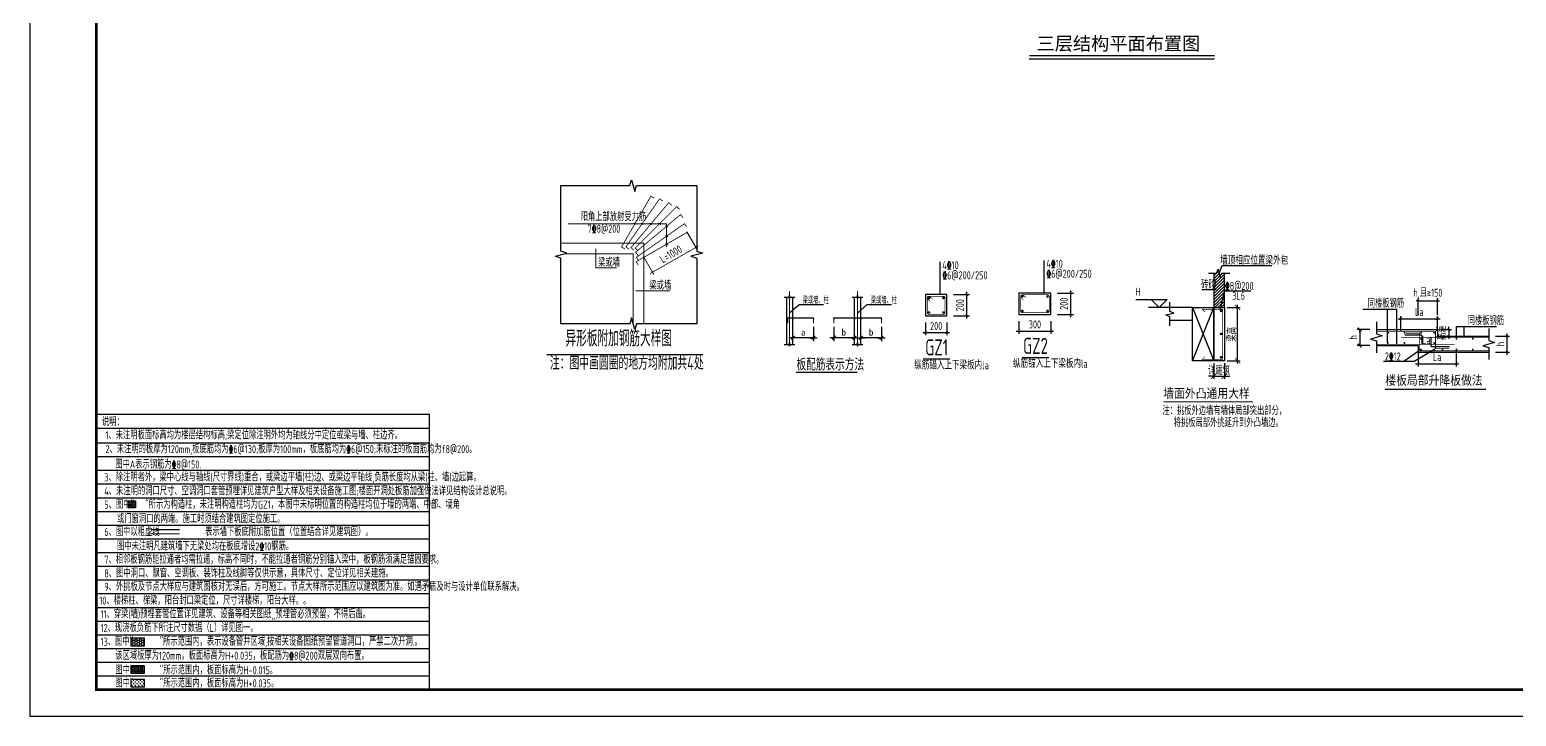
# Model space of a CAD drawing. Extents: x 826826 to 1642106, y -156213 to 399140.
# Drawn here: x 1269219 to 1324944, y 157860 to 183613 of the extents above; entities that cross this region are included whole.
import ezdxf
from ezdxf.enums import TextEntityAlignment as Align

# ---------------------------------------------------------------- set-up
doc = ezdxf.new("R2010")
doc.units = 0
doc.header["$LTSCALE"] = 1000
doc.linetypes.add('DASH', pattern=[0.35, 0.25, -0.1])
doc.linetypes.add('DOTE', pattern=[2.42, 2, -0.2, 0.02, -0.2])
doc.layers.get('0').update_dxf_attribs({"linetype": 'CONTINUOUS'})
doc.layers.get('DEFPOINTS').update_dxf_attribs({"linetype": 'CONTINUOUS'})
for name, color, linetype, lineweight in [('+公共字体', 7, 'CONTINUOUS', 20), ('+图名', 243, 'CONTINUOUS', 20), ('+混凝土墙', 3, 'CONTINUOUS', 20), ('DOTE', 251, 'DOTE', 9), ('Z-详图标注', 3, 'CONTINUOUS', 18), ('查找字符', 1, 'CONTINUOUS', 18)]:
    doc.layers.add(name, color=color, linetype=linetype, lineweight=lineweight)
for name, color, linetype in [('-TK', 7, 'CONTINUOUS'), ('DIM', 2, 'CONTINUOUS'), ('FLOOR_UP_REIN', 13, 'CONTINUOUS'), ('GJ', 5, 'CONTINUOUS'), ('LINK', 6, 'CONTINUOUS'), ('OUTLINE', 2, 'CONTINUOUS'), ('REIN', 6, 'CONTINUOUS'), ('S-B板填充', 251, 'CONTINUOUS'), ('S-DETLCW-LINE1-pdx', 7, 'CONTINUOUS'), ('S-DETLCW-TEXT', 7, 'CONTINUOUS'), ('S-DETLS-HATCH', 251, 'CONTINUOUS'), ('S-DETLS-TEXT', 7, 'CONTINUOUS'), ('S-X详图实线', 4, 'CONTINUOUS'), ('S-X详图标注', 3, 'CONTINUOUS'), ('S-X详图钢筋', 6, 'CONTINUOUS'), ('S-大样-砼线', 7, 'CONTINUOUS'), ('S-引出线', 40, 'CONTINUOUS'), ('S-文字', 7, 'CONTINUOUS'), ('S-板正筋', 2, 'CONTINUOUS'), ('S-构造柱', 212, 'CONTINUOUS'), ('S-表格线', 54, 'CONTINUOUS'), ('S-降板填充', 75, 'CONTINUOUS'), ('TEXT', 2, 'CONTINUOUS'), ('THIN', 7, 'CONTINUOUS'), ('大样线', 40, 'CONTINUOUS'), ('悬梁', 4, 'CONTINUOUS'), ('空调洞口标注', 130, 'CONTINUOUS'), ('说明文字', 7, 'CONTINUOUS')]:
    doc.layers.add(name, color=color, linetype=linetype)
doc.styles.add('-宋体', font='', dxfattribs={"width": 0.7, "height": 300, "bigfont": '宋体.TTF'})
doc.styles.add('10', font='', dxfattribs={"width": 0.7, "height": 300})
doc.styles.add('BW_Rein', font='Tssdeng.shx', dxfattribs={"width": 0.7, "bigfont": 'hztxt.shx'})
doc.styles.add('hzst', font='', dxfattribs={"width": 0.7})
doc.styles.add('TSSD_DIMENSION', font='Tssdeng.shx', dxfattribs={"width": 0.7, "bigfont": 'tssdchn.shx'})
doc.styles.add('TSSD_Label', font='Tssdeng.shx', dxfattribs={"width": 0.7, "bigfont": 'hztxt.shx'})
doc.styles.add('TSSD_Norm', font='Tssdeng.shx', dxfattribs={"bigfont": 'tssdchn.shx'})
doc.styles.add('TSSD_REIN', font='tssdeng.shx', dxfattribs={"width": 0.7, "height": 300, "bigfont": 'tssdchn.shx'})
doc.styles.get('-宋体').set_extended_font_data('SimSun')
doc.styles.get('10').set_extended_font_data('SimSun')
doc.styles.get('hzst').set_extended_font_data('SimSun')
doc.dimstyles.new('25-100', dxfattribs={"dimscale": 100, "dimtxt": 3, "dimasz": 2, "dimexe": 1, "dimexo": 1, "dimgap": 0.5, "dimtad": 1, "dimdec": 0, "dimlfac": 0.25, "dimdsep": 46, "dimtxsty": 'TSSD_REIN', "dimblk1": 'ARCHTICK', "dimblk2": 'ARCHTICK', "dimsah": 1, "dimcen": 2.5, "dimdle": 1, "dimclrd": 256, "dimclre": 256, "dimclrt": 7, "dimadec": 0, "dimazin": 0, "dimtfac": 1, "dimtdec": 0, "dimtix": 1, "dimtmove": 2, "dimatfit": 3, "dimldrblk": 'ARCHTICK', "dimfxl": 0, "dimtolj": 1, "dimtzin": 0, "dimlwd": -1, "dimlwe": -1, "dimarcsym": 0})
doc.dimstyles.new('TSSD_100_100$0', dxfattribs={"dimtxt": 300, "dimasz": 80, "dimexe": 100, "dimexo": 250, "dimgap": 100, "dimtad": 1, "dimdec": 0, "dimzin": 0, "dimdsep": 46, "dimtxsty": 'TSSD_DIMENSION', "dimblk": 'ARCHTICK', "dimcen": 0, "dimdle": 100, "dimclrd": 3, "dimclre": 3, "dimclrt": 7, "dimadec": 0, "dimazin": 0, "dimtfac": 1, "dimtdec": 0, "dimtix": 1, "dimtmove": 2, "dimatfit": 3, "dimldrblk": 'ARCHTICK', "dimfxl": 0, "dimtolj": 1, "dimtzin": 0, "dimarcsym": 0})
doc.dimstyles.new('TSSD_20_100', dxfattribs={"dimtxt": 300, "dimasz": 100, "dimexe": 100, "dimexo": 250, "dimgap": 100, "dimtad": 1, "dimdec": 0, "dimlfac": 0.2, "dimzin": 0, "dimdsep": 46, "dimtxsty": 'TSSD_DIMENSION', "dimblk": 'ARCHTICK', "dimcen": 0, "dimdle": 100, "dimclrt": 7, "dimadec": 0, "dimazin": 0, "dimtfac": 1, "dimtdec": 0, "dimtix": 1, "dimtmove": 2, "dimatfit": 3, "dimldrblk": 'ARCHTICK', "dimfxl": 0, "dimtolj": 1, "dimtzin": 0, "dimarcsym": 0})
doc.dimstyles.new('TSSD_25_100', dxfattribs={"dimtxt": 300, "dimasz": 100, "dimexe": 100, "dimexo": 250, "dimgap": 100, "dimtad": 1, "dimdec": 0, "dimlfac": 0.25, "dimzin": 0, "dimdsep": 46, "dimtxsty": 'TSSD_DIMENSION', "dimblk": 'ARCHTICK', "dimcen": 0, "dimdle": 100, "dimclrt": 7, "dimadec": 0, "dimazin": 0, "dimtfac": 1, "dimtdec": 0, "dimtix": 1, "dimtmove": 2, "dimatfit": 3, "dimldrblk": 'ARCHTICK', "dimfxl": 0, "dimtolj": 1, "dimtzin": 0, "dimarcsym": 0})

# ---------------------------------------------------------------- blocks, each defined once
blk = doc.blocks.new('_DIMX')
blk.add_line((-150, 0), (150, 0))
at = {"const_width": 50}
blk.add_lwpolyline([(-70, -70), (70, 70)], dxfattribs=at)
blk = doc.blocks.new('A$C1DDD5A89')
at = {"color": 6, "const_width": 50}
blk.add_lwpolyline([(439, 25), (2741, 25)], dxfattribs=at)
at = {"layer": 'DOTE', "color": 8, "linetype": 'DOTE'}
for p, q in [((202, 3054), (202, 888)), ((2750, 3054), (2750, 888))]:
    blk.add_line(p, q, dxfattribs=at)
at = {"layer": 'GJ'}
blk.add_point((1858, 2022), dxfattribs=at)
at = {"layer": 'REIN', "color": 1, "const_width": 40}
for points in [[(129, 1860), (129, 2059), (1095, 2059), (1095, 1860)], [(1858, 1860), (1858, 2059), (3643, 2059), (3643, 1860)]]:
    blk.add_lwpolyline(points, dxfattribs=at)
at = {"layer": '大样线'}
for p, q in [((0, 2837), (188, 2837)), ((81, 2837), (81, 1066)), ((188, 2837), (202, 2909)), ((202, 2909), (202, 2778)), ((202, 2778), (217, 2837)), ((217, 2837), (395, 2837)), ((2548, 2837), (2736, 2837)), ((2736, 2837), (2751, 2909)), ((2751, 2909), (2751, 2778)), ((2751, 2778), (2766, 2837)), ((2766, 2837), (2943, 2837)), ((202, 2247), (556, 2571)), ((556, 2571), (1467, 2571)), ((2758, 2247), (3112, 2571)), ((3112, 2571), (4023, 2571)), ((188, 1066), (202, 1138)), ((202, 1138), (202, 1006)), ((2736, 1066), (2751, 1138)), ((2751, 1138), (2751, 1006)), ((0, 1066), (188, 1066)), ((202, 1006), (217, 1066)), ((217, 1066), (395, 1066)), ((2548, 1066), (2736, 1066)), ((2751, 1006), (2766, 1066)), ((2766, 1066), (2943, 1066))]:
    blk.add_line(p, q, dxfattribs=at)
at = {"layer": '大样线', "linetype": 'ByBlock'}
for p, q in [((323, 1066), (323, 2837)), ((2630, 1066), (2630, 2837)), ((2871, 1066), (2871, 2837))]:
    blk.add_line(p, q, dxfattribs=at)
at = {"layer": '大样线', "color": 0, "linetype": 'ByBlock'}
for p in [(323, 2022), (1095, 2022), (2630, 2022), (2871, 2022), (3643, 2022), (202, 1319)]:
    blk.add_point(p, dxfattribs=at)
at = {"layer": '空调洞口标注'}
for p, q in [((1095, 1732), (1095, 1190)), ((1858, 1732), (1858, 1190)), ((3643, 1732), (3643, 1190)), ((1094, 1319), (203, 1319)), ((2629, 1319), (1859, 1319)), ((3642, 1319), (2872, 1319))]:
    blk.add_line(p, q, dxfattribs=at)
blk.add_point((1858, 1319), dxfattribs=at)
at = {"layer": '空调洞口标注', "color": 0, "linetype": 'ByBlock'}
blk.add_point((2871, 1319), dxfattribs=at)
at = {"layer": '空调洞口标注', "xscale": 0.9649999998509884, "yscale": 0.9649999998509884, "zscale": 0.965, "rotation": 180}
for p in [(323, 1319), (1858, 1319)]:
    blk.add_blockref('_DIMX', p, dxfattribs=at)
at = {"layer": '空调洞口标注', "xscale": 0.9649999998509884, "yscale": 0.9649999998509884, "zscale": 0.965}
for p in [(1095, 1319), (2630, 1319), (2872, 1319), (3643, 1319)]:
    blk.add_blockref('_DIMX', p, dxfattribs=at)
at = {"layer": '空调洞口标注', "style": '10'}
for s, p in [('a', (709, 1523)), ('b', (2231, 1523)), ('b', (3257, 1523))]:
    blk.add_text(s, height=250, dxfattribs=at).set_placement(p, align=Align.MIDDLE_CENTER)
at = {"layer": '说明文字'}
for s, height, style, width, p in [('梁或墙、柱', 250, 'TSSD_REIN', 0.6, (693, 2596)), ('梁或墙、柱', 250, 'TSSD_REIN', 0.6, (3249, 2596)), ('板配筋表示方法', 450, 'TSSD_DIMENSION', 0.7, (459, 91))]:
    blk.add_text(s, height=height, dxfattribs=dict(at, style=style, width=width)).set_placement(p)
blk = doc.blocks.new('_ArchTick')
at = {"color": 0, "linetype": 'ByBlock', "const_width": 0.15}
blk.add_lwpolyline([(-0.5, -0.5), (0.5, 0.5)], dxfattribs=at)
blk = doc.blocks.new('*D24')
at = {"layer": 'DEFPOINTS', "color": 0}
for p in [(15039, 226788), (15039, 226538), (15580, 226538)]:
    blk.add_point(p, dxfattribs=at)
at = {"layer": 'S-X详图标注', "color": 0, "lineweight": -2}
for p, q in [((15580, 226788), (15580, 226888)), ((15289, 226788), (15680, 226788)), ((15289, 226538), (15680, 226538)), ((15580, 226788), (15580, 226538)), ((15580, 226538), (15580, 226438))]:
    blk.add_line(p, q, dxfattribs=at)
at = {"layer": 'S-X详图标注', "color": 0, "lineweight": -2, "xscale": 100, "yscale": 100, "zscale": 100}
for p, rotation in [((15580, 226788), 270), ((15580, 226538), 90)]:
    blk.add_blockref('_ArchTick', p, dxfattribs=dict(at, rotation=rotation))
at = {"layer": 'S-X详图标注', "color": 7, "insert": (15330, 226663), "char_height": 300, "attachment_point": 5, "rotation": 90, "style": 'TSSD_DIMENSION'}
blk.add_mtext('\\A1;高差', dxfattribs=at)
blk = doc.blocks.new('ArchTick')
at = {"color": 0, "linetype": 'ByBlock', "lineweight": -2, "const_width": 0.075}
blk.add_lwpolyline([(-0.25, -0.25), (0.25, 0.25)], dxfattribs=at)
blk = doc.blocks.new('_tsdbk')
blk.add_line((-1, 0), (0, 0))
at = {"const_width": 0.5}
blk.add_lwpolyline([(-0.7, -0.7), (0.7, 0.7)], dxfattribs=at)
blk = doc.blocks.new('*D25')
at = {"layer": 'DEFPOINTS', "color": 0}
for p in [(12868, 226788), (12244, 226188), (12868, 226188)]:
    blk.add_point(p, dxfattribs=at)
at = {"layer": 'S-X详图标注', "color": 0, "lineweight": -2}
for p, q in [((12618, 226788), (12144, 226788)), ((12244, 226688), (12244, 226288)), ((12618, 226188), (12144, 226188))]:
    blk.add_line(p, q, dxfattribs=at)
at = {"layer": 'S-X详图标注', "color": 0, "lineweight": -2, "xscale": 100, "yscale": 100, "zscale": 100}
for p, rotation in [((12244, 226788), 90), ((12244, 226188), 270)]:
    blk.add_blockref('_tsdbk', p, dxfattribs=dict(at, rotation=rotation))
at = {"layer": 'S-X详图标注', "color": 7, "insert": (11994, 226488), "char_height": 300, "attachment_point": 5, "rotation": 90, "style": 'TSSD_DIMENSION'}
blk.add_mtext('\\A1;h', dxfattribs=at)
blk = doc.blocks.new('*D26')
at = {"layer": 'DEFPOINTS', "color": 0}
for p in [(17083, 226538), (17083, 225938), (17763, 225938)]:
    blk.add_point(p, dxfattribs=at)
at = {"layer": 'S-X详图标注', "color": 0, "lineweight": -2}
for p, q in [((17333, 226538), (17863, 226538)), ((17763, 226638), (17763, 225838)), ((17333, 225938), (17863, 225938))]:
    blk.add_line(p, q, dxfattribs=at)
at = {"layer": 'S-X详图标注', "color": 0, "lineweight": -2, "xscale": 100, "yscale": 100, "zscale": 100}
for p, rotation in [((17763, 226538), 90), ((17763, 225938), 270)]:
    blk.add_blockref('_ArchTick', p, dxfattribs=dict(at, rotation=rotation))
at = {"layer": 'S-X详图标注', "color": 7, "insert": (17513, 226238), "char_height": 300, "attachment_point": 5, "rotation": 90, "style": 'TSSD_DIMENSION'}
blk.add_mtext('\\A1;h', dxfattribs=at)
blk = doc.blocks.new('*D27')
at = {"layer": 'DEFPOINTS', "color": 0}
for p in [(15159, 227867), (14439, 227080), (15159, 227080)]:
    blk.add_point(p, dxfattribs=at)
at = {"layer": 'S-X详图标注', "color": 3, "lineweight": -2}
for p, q in [((14439, 227330), (14439, 227967)), ((15159, 227330), (15159, 227967)), ((14439, 227867), (14359, 227867)), ((14439, 227867), (15159, 227867)), ((15159, 227867), (15239, 227867))]:
    blk.add_line(p, q, dxfattribs=at)
at = {"layer": 'S-X详图标注', "color": 3, "lineweight": -2, "xscale": 80, "yscale": 80, "zscale": 80}
blk.add_blockref('_ArchTick', (14439, 227867), dxfattribs=at)
at = {"layer": 'S-X详图标注', "color": 3, "lineweight": -2, "xscale": 80, "yscale": 80, "zscale": 80, "rotation": 180}
blk.add_blockref('_ArchTick', (15159, 227867), dxfattribs=at)
at = {"layer": 'S-X详图标注', "color": 7, "insert": (14799, 228128), "char_height": 300, "attachment_point": 5, "style": 'TSSD_DIMENSION'}
blk.add_mtext('\\A1;h,且≥150', dxfattribs=at)
blk = doc.blocks.new('*D28')
at = {"layer": 'DEFPOINTS', "color": 0}
for p in [(15159, 227192), (13789, 226489), (15159, 226489)]:
    blk.add_point(p, dxfattribs=at)
at = {"layer": 'S-X详图标注', "color": 0, "lineweight": -2}
for p, q in [((13689, 227192), (15259, 227192)), ((13789, 226739), (13789, 227292)), ((15159, 226739), (15159, 227292))]:
    blk.add_line(p, q, dxfattribs=at)
at = {"layer": 'S-X详图标注', "color": 0, "lineweight": -2, "xscale": 100, "yscale": 100, "zscale": 100, "rotation": 180}
blk.add_blockref('_ArchTick', (13789, 227192), dxfattribs=at)
at = {"layer": 'S-X详图标注', "color": 0, "lineweight": -2, "xscale": 100, "yscale": 100, "zscale": 100}
blk.add_blockref('_ArchTick', (15159, 227192), dxfattribs=at)
at = {"layer": 'S-X详图标注', "color": 7, "insert": (14474, 227442), "char_height": 300, "attachment_point": 5, "style": 'TSSD_DIMENSION'}
blk.add_mtext('\\A1;La', dxfattribs=at)
blk = doc.blocks.new('*D29')
at = {"layer": 'DEFPOINTS', "color": 0}
for p in [(15861, 226306), (14439, 226188), (15861, 225502)]:
    blk.add_point(p, dxfattribs=at)
at = {"layer": 'S-X详图标注', "color": 0, "lineweight": -2}
for p, q in [((14439, 225938), (14439, 225402)), ((15861, 226056), (15861, 225402)), ((14339, 225502), (15961, 225502))]:
    blk.add_line(p, q, dxfattribs=at)
at = {"layer": 'S-X详图标注', "color": 0, "lineweight": -2, "xscale": 100, "yscale": 100, "zscale": 100, "rotation": 180}
blk.add_blockref('_ArchTick', (14439, 225502), dxfattribs=at)
at = {"layer": 'S-X详图标注', "color": 0, "lineweight": -2, "xscale": 100, "yscale": 100, "zscale": 100}
blk.add_blockref('_ArchTick', (15861, 225502), dxfattribs=at)
at = {"layer": 'S-X详图标注', "color": 7, "insert": (15150, 225752), "char_height": 300, "attachment_point": 5, "style": 'TSSD_DIMENSION'}
blk.add_mtext('\\A1;La', dxfattribs=at)
blk = doc.blocks.new('*D31')
at = {"layer": 'DEFPOINTS', "color": 0}
for p in [(30394, 226071), (30794, 226071), (30794, 225492)]:
    blk.add_point(p, dxfattribs=at)
at = {"layer": 'S-X详图标注'}
for p, q in [((30394, 225971), (30394, 225392)), ((30794, 225971), (30794, 225392)), ((30394, 225492), (30194, 225492)), ((30394, 225492), (30794, 225492)), ((30794, 225492), (30994, 225492))]:
    blk.add_line(p, q, dxfattribs=at)
at = {"layer": 'S-X详图标注', "xscale": 200, "yscale": 200, "zscale": 200}
blk.add_blockref('_ArchTick', (30394, 225492), dxfattribs=at)
at = {"layer": 'S-X详图标注', "xscale": 200, "yscale": 200, "zscale": 200, "rotation": 180}
blk.add_blockref('_ArchTick', (30794, 225492), dxfattribs=at)
at = {"layer": 'S-X详图标注', "color": 7, "insert": (30594, 225692), "char_height": 300, "attachment_point": 5, "style": 'TSSD_REIN'}
blk.add_mtext('\\A1;详建筑', dxfattribs=at)
blk = doc.blocks.new('*D32')
at = {"layer": 'DEFPOINTS', "color": 0}
for p in [(30794, 228060), (31291, 228060), (30794, 226060)]:
    blk.add_point(p, dxfattribs=at)
at = {"layer": 'S-X详图标注'}
for p, q in [((30894, 228060), (31391, 228060)), ((31291, 225960), (31291, 228160)), ((30894, 226060), (31391, 226060))]:
    blk.add_line(p, q, dxfattribs=at)
at = {"layer": 'S-X详图标注', "xscale": 200, "yscale": 200, "zscale": 200}
for p, rotation in [((31291, 228060), 90), ((31291, 226060), 270)]:
    blk.add_blockref('_ArchTick', p, dxfattribs=dict(at, rotation=rotation))
at = {"layer": 'S-X详图标注', "color": 7, "insert": (31091, 227060), "char_height": 300, "attachment_point": 5, "rotation": 90, "style": 'TSSD_REIN'}
blk.add_mtext('\\A1;梁高', dxfattribs=at)
blk = doc.blocks.new('*D851')
at = {"layer": 'DEFPOINTS', "color": 0}
for p in [(1303599, 173678), (1304342, 173678), (1303599, 172878)]:
    blk.add_point(p, dxfattribs=at)
at = {"layer": 'DIM', "color": 0, "lineweight": -2}
for p, q in [((1303849, 173678), (1304442, 173678)), ((1304342, 172778), (1304342, 173778)), ((1303849, 172878), (1304442, 172878))]:
    blk.add_line(p, q, dxfattribs=at)
at = {"layer": 'DIM', "color": 0, "lineweight": -2, "xscale": 100, "yscale": 100, "zscale": 100}
for p, rotation in [((1304342, 173678), 90), ((1304342, 172878), 270)]:
    blk.add_blockref('_ArchTick', p, dxfattribs=dict(at, rotation=rotation))
at = {"layer": 'DIM', "color": 7, "insert": (1304092, 173278), "char_height": 300, "attachment_point": 5, "rotation": 90, "style": 'TSSD_DIMENSION'}
blk.add_mtext('\\A1;200', dxfattribs=at)
blk = doc.blocks.new('*D852')
at = {"layer": 'DEFPOINTS', "color": 0}
for p in [(1302799, 172878), (1303599, 172878), (1303599, 172251)]:
    blk.add_point(p, dxfattribs=at)
at = {"layer": 'DIM', "color": 0, "lineweight": -2}
for p, q in [((1302699, 172251), (1303699, 172251)), ((1302799, 172628), (1302799, 172151)), ((1303599, 172628), (1303599, 172151))]:
    blk.add_line(p, q, dxfattribs=at)
at = {"layer": 'DIM', "color": 0, "lineweight": -2, "xscale": 100, "yscale": 100, "zscale": 100, "rotation": 180}
blk.add_blockref('_ArchTick', (1302799, 172251), dxfattribs=at)
at = {"layer": 'DIM', "color": 0, "lineweight": -2, "xscale": 100, "yscale": 100, "zscale": 100}
blk.add_blockref('_ArchTick', (1303599, 172251), dxfattribs=at)
at = {"layer": 'DIM', "color": 7, "insert": (1303199, 172501), "char_height": 300, "attachment_point": 5, "style": 'TSSD_DIMENSION'}
blk.add_mtext('\\A1;200', dxfattribs=at)
blk = doc.blocks.new('*D2472')
at = {"layer": 'DEFPOINTS', "color": 0}
for p in [(5060, 9464), (3444, 8530), (5522, 8664)]:
    blk.add_point(p, dxfattribs=at)
at = {"layer": 'DIM', "color": 3, "lineweight": -2}
for p, q in [((5185, 9247), (5572, 8577)), ((3819, 7680), (5609, 8714)), ((3569, 8314), (3956, 7644))]:
    blk.add_line(p, q, dxfattribs=at)
at = {"layer": 'DIM', "color": 3, "lineweight": -2, "xscale": 80, "yscale": 80, "zscale": 80}
for p, rotation in [((5522, 8664), 29.99999999994698), ((3906, 7730), 209.999999999947)]:
    blk.add_blockref('_ArchTick', p, dxfattribs=dict(at, rotation=rotation))
at = {"layer": 'DIM', "color": 7, "insert": (4589, 8413), "char_height": 300, "attachment_point": 5, "rotation": 30, "style": 'TSSD_DIMENSION'}
blk.add_mtext('\\A1;L=1000', dxfattribs=at)
blk = doc.blocks.new('*D1114')
at = {"layer": 'DEFPOINTS', "color": 0}
for p in [(1307500, 173735), (1308242, 173735), (1307500, 172935)]:
    blk.add_point(p, dxfattribs=at)
at = {"layer": 'DIM', "color": 0, "lineweight": -2}
for p, q in [((1307750, 173735), (1308342, 173735)), ((1308242, 172835), (1308242, 173835)), ((1307750, 172935), (1308342, 172935))]:
    blk.add_line(p, q, dxfattribs=at)
at = {"layer": 'DIM', "color": 0, "lineweight": -2, "xscale": 100, "yscale": 100, "zscale": 100}
for p, rotation in [((1308242, 173735), 90), ((1308242, 172935), 270)]:
    blk.add_blockref('_ArchTick', p, dxfattribs=dict(at, rotation=rotation))
at = {"layer": 'DIM', "color": 7, "insert": (1307992, 173335), "char_height": 300, "attachment_point": 5, "rotation": 90, "style": 'TSSD_DIMENSION'}
blk.add_mtext('\\A1;200', dxfattribs=at)
blk = doc.blocks.new('*D1115')
at = {"layer": 'DEFPOINTS', "color": 0}
for p in [(1306300, 172935), (1307500, 172935), (1307500, 172308)]:
    blk.add_point(p, dxfattribs=at)
at = {"layer": 'DIM', "color": 0, "lineweight": -2}
for p, q in [((1306200, 172308), (1307600, 172308)), ((1306300, 172685), (1306300, 172208)), ((1307500, 172685), (1307500, 172208))]:
    blk.add_line(p, q, dxfattribs=at)
at = {"layer": 'DIM', "color": 0, "lineweight": -2, "xscale": 100, "yscale": 100, "zscale": 100, "rotation": 180}
blk.add_blockref('_ArchTick', (1306300, 172308), dxfattribs=at)
at = {"layer": 'DIM', "color": 0, "lineweight": -2, "xscale": 100, "yscale": 100, "zscale": 100}
blk.add_blockref('_ArchTick', (1307500, 172308), dxfattribs=at)
at = {"layer": 'DIM', "color": 7, "insert": (1306900, 172558), "char_height": 300, "attachment_point": 5, "style": 'TSSD_DIMENSION'}
blk.add_mtext('\\A1;300', dxfattribs=at)
blk = doc.blocks.new('A1')
blk.add_lwpolyline([(0, 59400), (0, 0), (84100, 0), (84100, 59400)], close=True)
at = {"const_width": 100}
blk.add_lwpolyline([(2500, 58400), (2500, 1000), (83100, 1000), (83100, 58400)], close=True, dxfattribs=at)
blk = doc.blocks.new('20210306.16463091')
at = {"layer": 'S-DETLS-TEXT', "const_width": 50}
blk.add_lwpolyline([(1330.2, 0), (5133.9, 0)], dxfattribs=at)
at = {"layer": 'S-X详图实线', "linetype": 'ByBlock'}
for points in [[(1023.9, 2251.8), (3314.8, 2251.8), (3314.8, 2001.8), (5238.7, 2001.8)], [(1023.9, 1651.8), (2594.8, 1651.8), (2594.8, 1401.8), (5238.7, 1401.8)]]:
    blk.add_lwpolyline(points, dxfattribs=at)
at = {"layer": 'S-X详图标注', "linetype": 'ByBlock'}
for points in [[(1786.5, 1689.3), (1786.5, 2997.1), (520.6, 2997.1)], [(1442.5, 1753.1), (1442.5, 2997.1), (676.7, 2997.1)], [(4027.7, 1919.3), (4027.7, 2357.9), (5495.2, 2357.9)], [(4310.8, 1952.4), (4310.8, 2357.9), (5529.3, 2357.9)], [(3208.2, 1502.9), (2435.2, 1044.4), (1285.7, 1044.4)], [(2696.3, 1501.8), (2050.4, 1044.4)]]:
    blk.add_lwpolyline(points, dxfattribs=at)
at = {"layer": 'S-X详图标注'}
for points in [[(2094.8, 2053), (2684.6, 2053, -0.4142136), (2734.6, 2003), (2734.6, 1689.3)], [(3059.9, 1964.4), (3059.9, 1656.2, 0.4142136), (3109.9, 1606.2), (3763.5, 1606.2)]]:
    blk.add_lwpolyline(points, format="xyb", dxfattribs=at)
at = {"layer": 'S-X详图钢筋', "linetype": 'ByBlock', "const_width": 30}
for points in [[(1023.9, 2178.2), (3241, 2178.2), (3241, 1531.8), (3756, 1531.8)], [(1023.9, 1689.3), (3962.9, 1689.3)], [(1944.7, 1952.4), (5238.7, 1952.4)], [(5238.7, 1451), (2646.3, 1451), (2646.3, 2110.6), (2118.4, 2110.6)]]:
    blk.add_lwpolyline(points, dxfattribs=at)
at = {"layer": 'S-X详图钢筋', "const_width": 35}
for points in [[(1435.6, 1739.2, 1), (1470.6, 1739.2, 1)], [(1441.9, 2125.6, 1), (1476.9, 2125.6, 1)], [(2055.9, 1741.1, 1), (2090.9, 1741.1, 1)], [(2062.1, 2127.5, 1), (2097.1, 2127.5, 1)], [(2679.7, 2127.5, 1), (2714.7, 2127.5, 1)], [(2680.4, 1901.9, 1), (2715.4, 1901.9, 1)], [(3171.7, 2126, 1), (3206.7, 2126, 1)], [(3173.8, 1739.3, 1), (3208.8, 1739.3, 1)], [(3488, 1901.8, 1), (3523, 1901.8, 1)], [(4010.2, 1901.8, 1), (4045.2, 1901.8, 1)], [(4621.3, 1901.8, 1), (4656.3, 1901.8, 1)], [(2680.7, 1501.8, 1), (2715.7, 1501.8, 1)], [(3173.2, 1502.9, 1), (3208.2, 1502.9, 1)], [(3488.2, 1500.8, 1), (3523.2, 1500.8, 1)], [(4010.4, 1500.8, 1), (4045.4, 1500.8, 1)], [(4621.5, 1500.8, 1), (4656.5, 1500.8, 1)]]:
    blk.add_lwpolyline(points, format="xyb", close=True, dxfattribs=at)
at = {"layer": 'THIN'}
for points in [[(1023.9, 2531.8), (1023.9, 2081.8), (1243.9, 2011.8), (803.9, 1891.8), (1023.9, 1821.8), (1023.9, 1371.8)], [(5238.7, 2281.8), (5238.7, 1831.8), (5458.7, 1761.8), (5018.7, 1641.8), (5238.7, 1571.8), (5238.7, 1121.8)]]:
    blk.add_lwpolyline(points, dxfattribs=at)
at = {"layer": 'S-DETLCW-TEXT', "style": 'hzst', "width": 0.85}
blk.add_text('楼板局部升降板做法', height=350, dxfattribs=at).set_placement((1357.9, 173.9))
at = {"layer": 'S-X详图标注', "color": 7, "insert": (2898.8, 1855.6), "char_height": 300, "attachment_point": 5, "style": 'TSSD_REIN'}
blk.add_mtext('\\A1;La', dxfattribs=at)
at = {"layer": 'TEXT', "style": 'TSSD_REIN', "width": 0.7}
for s, p in [('同楼板钢筋', (700.4, 3072.4)), ('同楼板钢筋', (4446.4, 2423.2)), ('2%%13212', (1341.1, 1090.9))]:
    blk.add_text(s, height=300, dxfattribs=at).set_placement(p)
at = {"layer": 'S-X详图标注'}
dim = blk.add_linear_dim(base=(3314.8, 3330), p1=(2594.8, 2543.3), p2=(3314.8, 2543.3), text='h,且≥150', dimstyle='TSSD_100_100$0', dxfattribs=at)
dim.commit()
dim.dimension.update_dxf_attribs({"geometry": '*D27', "text_midpoint": (2954.8, 3591.5), "insert": (-11844.2, -224536.6)})
for base, p1, p2, override, picture, middle in [((3314.8, 2655.7), (1944.7, 1952.4), (3314.8, 1952.4), {"dimasz": 100, "dimblk1": 'ArchTick', "dimblk2": 'ArchTick', "dimclrd": 0, "dimclre": 0}, '*D28', (2629.7, 2905.7)), ((4016.4, 965.4), (2594.8, 1651.8), (4016.4, 1769), {"dimtxt": 300, "dimasz": 100, "dimblk1": 'ArchTick', "dimblk2": 'ArchTick', "dimclrd": 0, "dimclre": 0}, '*D29', (3305.6, 1215.4))]:
    dim = blk.add_linear_dim(base=base, p1=p1, p2=p2, text='La', dimstyle='TSSD_100_100$0', override=override, dxfattribs=at)
    dim.commit()
    dim.dimension.update_dxf_attribs({"geometry": picture, "text_midpoint": middle, "insert": (-11844.2, -224536.6)})
dim = blk.add_linear_dim(base=(400, 1651.8), p1=(1023.9, 2251.8), p2=(1023.9, 1651.8), angle=90, text='h', dimstyle='TSSD_20_100', dxfattribs=at)
dim.commit()
dim.dimension.update_dxf_attribs({"geometry": '*D25', "text_midpoint": (150, 1951.8), "insert": (-11844.2, -224536.6)})
for base, p1, p2, text, picture, middle in [((3735.8, 2001.8), (3194.8, 2251.8), (3194.8, 2001.8), '高差', '*D24', (3485.8, 2126.8)), ((5919.1, 1401.8), (5238.7, 2001.8), (5238.7, 1401.8), 'h', '*D26', (5669.1, 1701.8))]:
    dim = blk.add_linear_dim(base=base, p1=p1, p2=p2, angle=90, text=text, dimstyle='TSSD_100_100$0', override={"dimtxt": 300, "dimasz": 100, "dimblk1": 'ArchTick', "dimblk2": 'ArchTick', "dimclrd": 0, "dimclre": 0}, dxfattribs=at)
    dim.commit()
    dim.dimension.update_dxf_attribs({"geometry": picture, "text_midpoint": middle, "insert": (-11844.2, -224536.6)})
blk = doc.blocks.new('20210306.16465652')
at = {"layer": 'S-DETLS-HATCH'}
h = blk.add_hatch(dxfattribs=at)
h.set_pattern_fill('ANSI31', color=256, scale=25)
h.set_pattern_definition([(45, (-250051.66, 573697.02), (-56.126601, 56.126601), [])])
h.paths.add_polyline_path([(3315.4, 5761.9), (3215.4, 5761.9), (3145.4, 5611.9), (3085.4, 5911.9), (3015.4, 5761.9), (2915.4, 5761.9), (2915.4, 4472.4), (3315.4, 4472.4)])
at = {"layer": 'S-DETLCW-LINE1-pdx'}
for points in [[(2715.4, 5761.9), (3015.4, 5761.9), (3085.4, 5911.9), (3145.4, 5611.9), (3215.4, 5761.9), (3515.4, 5761.9)], [(1268.2, 3792.4), (1268.2, 4132.4), (1118.2, 4202.4), (1418.2, 4262.4), (1268.2, 4332.4), (1268.2, 4672.4)]]:
    blk.add_lwpolyline(points, dxfattribs=at)
at = {"layer": 'S-DETLCW-TEXT', "const_width": 30}
blk.add_lwpolyline([(4388.8, 937.6), (1041.9, 937.6)], dxfattribs=at)
at = {"layer": 'S-DETLS-TEXT'}
blk.add_line((3009.8, 5139.7), (2467.6, 5139.7), dxfattribs=at)
for points in [[(3115.4, 5761.9), (3233, 6051.8), (5095.2, 6051.8)], [(3165.2, 4412.4), (3315.4, 5101.5), (4302.7, 5101.5)]]:
    blk.add_lwpolyline(points, dxfattribs=at)
at = {"layer": 'S-X详图实线'}
for p, q in [((2115.4, 4472.4), (1268.2, 4472.4)), ((2115.4, 4472.4), (2915.4, 2472.4)), ((2115.4, 2472.4), (2915.4, 4472.4)), ((2115.4, 3992.4), (1268.2, 3992.4))]:
    blk.add_line(p, q, dxfattribs=at)
blk.add_lwpolyline([(2915.4, 5761.9), (2915.4, 4472.4), (3315.4, 4472.4), (3315.4, 5761.9)], dxfattribs=at)
for points in [[(2115.4, 4472.4), (2915.4, 4472.4), (2915.4, 2472.4), (2115.4, 2472.4)], [(2915.4, 4472.4), (3315.4, 4472.4), (3315.4, 2472.4), (2915.4, 2472.4)]]:
    blk.add_lwpolyline(points, close=True, dxfattribs=at)
at = {"layer": 'S-X详图标注'}
blk.add_line((1268.2, 4472.4), (468.4, 4472.4), dxfattribs=at)
blk.add_lwpolyline([(0, 4772.4), (1168.3, 4772.4), (868.3, 4472.4), (568.3, 4772.4)], dxfattribs=at)
at = {"layer": 'S-X详图钢筋', "const_width": 20}
blk.add_lwpolyline([(2592.4, 4306.3), (2486.4, 4412.4), (3255.4, 4412.4), (3255.4, 2532.4), (2486.4, 2532.4), (2592.4, 2638.4)], dxfattribs=at)
at = {"layer": 'S-X详图钢筋', "const_width": 50}
for points in [[(3168.1, 4350.3, 1), (3218.1, 4350.3, 1)], [(3168.1, 3488.9, 1), (3218.1, 3488.9, 1)], [(3168.1, 2609.8, 1), (3218.1, 2609.8, 1)]]:
    blk.add_lwpolyline(points, format="xyb", close=True, dxfattribs=at)
at = {"layer": 'S-DETLCW-TEXT', "style": 'hzst', "width": 0.85}
blk.add_text('墙面外凸通用大样', height=350, dxfattribs=at).set_placement((1025.4, 1088.1))
at = {"layer": 'S-DETLS-TEXT', "width": 0.7}
for s, style, p in [('墙顶相应位置梁外包', 'BW_Rein', (3158.9, 6088.4)), ('砖砌', 'BW_Rein', (2442.3, 5176.3)), ('%%1328@200', 'BW_Rein', (3336.9, 5138.1)), ('3L6', 'BW_Rein', (3608.6, 4766)), ('注：挑板外边墙有墙体局部突出部分，', 'TSSD_REIN', (991.5, 450)), ('将挑板局部外挑延升到外凸墙边。', 'TSSD_REIN', (1414.1, 0))]:
    blk.add_text(s, height=300, dxfattribs=dict(at, style=style)).set_placement(p)
at = {"layer": 'S-DETLS-TEXT', "style": 'TSSD_REIN', "width": 0.75}
blk.add_text('H', height=300, dxfattribs=at).set_placement((181.3, 4832.5), align=Align.BOTTOM_RIGHT)
at = {"layer": 'S-X详图标注'}
for p1, p2, distance, text, picture, middle in [((3315.4, 2472.4), (3315.4, 4472.4), -496.7, '梁高', '*D32', (3612.1, 3472.4)), ((2915.4, 2483.6), (3315.4, 2483.6), -579.2, '详建筑', '*D31', (3115.4, 2104.4))]:
    dim = blk.add_aligned_dim(p1=p1, p2=p2, distance=distance, text=text, dimstyle='25-100', dxfattribs=at)
    dim.commit()
    dim.dimension.update_dxf_attribs({"geometry": picture, "text_midpoint": middle, "insert": (-27478.5, -223587.5)})
blk = doc.blocks.new('A$C3D802B83')
at = {"layer": '+公共字体', "linetype": 'Continuous'}
for p, q in [((744, 9550.9), (4432.1, 9550.9)), ((4432.1, 8687.9), (4432.1, 9550.9)), ((1781.2, 8604.3), (1781.2, 7908.1)), ((1781.2, 7900.1), (2555.9, 7900.1)), ((3278.8, 7035.6), (4551.4, 7035.6))]:
    blk.add_line(p, q, dxfattribs=at)
at = {"layer": '+图名', "linetype": 'Continuous', "const_width": 50}
blk.add_lwpolyline([(-63, 4643.9), (5800.4, 4643.9)], dxfattribs=at)
at = {"layer": '+混凝土墙', "linetype": 'Continuous'}
for p, q in [((468.2, 8822.4), (3581.4, 8822.4)), ((597.3, 8422.4), (3181.4, 8422.4)), ((3181.4, 8422.4), (3181.4, 5796.4)), ((3581.4, 8822.4), (3581.4, 5796.4))]:
    blk.add_line(p, q, dxfattribs=at)
at = {"layer": 'FLOOR_UP_REIN', "const_width": 30}
for points in [[(3970.2, 10507.9), (3840.3, 10582.9), (2739.8, 8676.9), (2869.7, 8601.9)], [(4289.1, 10397.8), (4166.2, 10483.8), (2903.8, 8681), (3026.7, 8594.9)], [(4622.7, 10240.4), (4507.8, 10336.8), (3093.1, 8650.8), (3208, 8554.4)], [(4914.2, 10087.1), (4808.2, 10193.1), (3251.9, 8636.8), (3358, 8530.8)], [(5048.3, 9777.8), (4951.8, 9892.7), (3265.9, 8478), (3362.3, 8363.1)], [(5184.9, 9428.3), (5098.9, 9551.1), (3296, 8288.8), (3382.1, 8165.9)], [(5273, 9095.3), (5198, 9225.2), (3292, 8124.8), (3367, 7994.9)]]:
    blk.add_lwpolyline(points, dxfattribs=at)
at = {"layer": 'THIN'}
blk.add_lwpolyline([(5562.2, 5796.4), (3306.7, 5796.4), (3236.7, 5576.4), (3116.7, 6016.4), (3046.7, 5796.4), (468.2, 5796.4), (468.2, 8257.2), (248.2, 8327.2), (688.2, 8447.2), (468.2, 8517.2), (468.2, 10977.9), (3046.7, 10977.9), (3116.7, 11197.9), (3236.7, 10757.9), (3306.7, 10977.9), (5562.2, 10977.9), (5562.2, 8517.2), (5782.2, 8447.2), (5342.2, 8327.2), (5562.2, 8257.2)], close=True, dxfattribs=at)
at = {"layer": '查找字符', "const_width": 35}
for points in [[(3195.4, 9582.1), (3293.5, 9519.7)], [(3461.2, 9577.4), (3559.3, 9515)], [(3788.2, 9577.4), (3886.4, 9515)], [(4121.9, 9577.4), (4220.1, 9515)], [(4388.1, 9483.1), (4486.2, 9420.7)], [(4388.1, 9110.7), (4486.2, 9048.3)], [(4388.1, 8809.5), (4486.2, 8747.1)]]:
    blk.add_lwpolyline(points, dxfattribs=at)
at = {"layer": '+公共字体', "linetype": 'Continuous', "style": 'TSSD_REIN', "width": 0.7}
for s, p in [('阳角上部放射受力筋', (1206.7, 9652.5)), ('7%%1328@200', (1467.3, 9212.7)), ('梁或墙', (1863, 7938.4)), ('梁或墙', (3783.9, 7076.5))]:
    blk.add_text(s, height=300, dxfattribs=at).set_placement(p)
blk.add_text('注：图中画圆圈的地方均附加共4处', height=500, dxfattribs=at).set_placement((55.5, 3920.3), align=Align.BOTTOM_LEFT)
at = {"layer": '+图名', "linetype": 'Continuous', "style": 'TSSD_REIN', "width": 0.7}
blk.add_text('异形板附加钢筋大样图', height=600, dxfattribs=at).set_placement((640.5, 4766.9), align=Align.BOTTOM_LEFT)
at = {"layer": 'DIM'}
dim = blk.add_aligned_dim(p1=(3443.8, 8530.2), p2=(5060.4, 9463.5), distance=-923.8, text='L=1000', dimstyle='TSSD_100_100$0', dxfattribs=at)
dim.commit()
dim.dimension.update_dxf_attribs({"geometry": '*D2472', "text_midpoint": (4589, 8413.4)})

msp = doc.modelspace()

# ---------------------------------------------------------------- hatches: boundary and pattern name
at = {"layer": 'S-B板填充'}
h = msp.add_hatch(dxfattribs=at)
h.set_pattern_fill('ANGLE', color=252, scale=10, style=0)
h.set_pattern_definition([(0, (1358317.57, -36114.74), (0, 69.85), [50.8, -19.05]), (90, (1358317.57, -36114.74), (-69.85, 4e-15), [50.8, -19.05])])
h.paths.add_polyline_path([(1273006.73, 159476.91), (1273517.83, 159476.91), (1273517.83, 159755.69), (1273006.73, 159755.69)])
h = msp.add_hatch(dxfattribs=at)
h.set_pattern_fill('CROSS', color=252, scale=10, style=0)
h.set_pattern_definition([(0, (1358317.57, -36114.74), (63.5, 63.5), [31.75, -95.25]), (90, (1358333.445, -36130.616), (-63.5, 63.5), [31.75, -95.25])])
h.paths.add_polyline_path([(1273006.73, 158962.62), (1273517.83, 158962.62), (1273517.83, 159241.41), (1273006.73, 159241.41)])
at = {"layer": 'S-构造柱'}
h = msp.add_hatch(dxfattribs=at)
h.set_pattern_fill('ARMORED', color=256, scale=12.857143, style=0)
h.set_pattern_definition([(50, (-580357.344, 34325.1), (92.2191663, -8.0681316), [9.642857, -106.0714286]), (355, (-580357.34, 34325.1), (-17.839457, 96.710417), [7.7142857, -84.857143]), (100.4514, (-580349.66, 34324.43), (74.3797776, 88.642227), [8.1951673, -90.146843]), (46.1842, (-580357.34, 34350.82), (137.216706, -21.281016), [14.464286, -159.107143]), (96.6356, (-580345.91, 34349.04), (120.170919, 125.243726), [12.292751, -135.220243]), (351.1842, (-580357.34, 34350.82), (120.170822, 125.24382), [11.571429, -127.285714]), (21, (-580344.49, 34344.39), (76.7451924, -51.765286), [9.642857, -106.0714286]), (326, (-580344.49, 34344.39), (31.2834, 93.233577), [7.7142857, -84.857143]), (71.4514, (-580338.09, 34340.075), (108.0286237, 41.4682067), [8.1951673, -90.146843]), (37.5, (-580357.344, 34325.103), (1.56340997, 42.80063835), [0, -83.8285714, 0, -86.1428571, 0, -85.1785714]), (7.5, (-580357.344, 34325.103), (33.8232262, 50.7100772), [0, -49.1142857, 0, -81.9, 0, -32.4642857]), (327.5, (-580386.016, 34325.103), (68.6343132, -2.8999121), [0, -32.1428571, 0, -100.2857143, 0, -133.0714286]), (317.5, (-580398.87, 34325.103), (74.981079, 12.8706406), [0, -41.7857143, 0, -66.6, 0, -94.5]), (45, (-580357.344, 34325.103), (-45.4568645, 45.4568645), [])])
h.paths.add_polyline_path([(1272911.24, 165947.64), (1273185.53, 165947.64), (1273185.53, 165673.35), (1272911.24, 165673.35)])
at = {"layer": 'S-降板填充', "linetype": 'ByBlock'}
h = msp.add_hatch(dxfattribs=at)
h.set_pattern_fill('HONEY', color=8, scale=17.142857, style=0)
h.set_pattern_definition([(0, (-1539578.366, 92795.214), (81.6428571, 47.1365143), [54.4285714, -108.8571429]), (120, (-1539578.366, 92795.214), (-81.6428474, 47.1365312), [54.4285714, -108.8571429]), (60, (-1539578.366, 92795.214), (9.75e-06, 94.2730455), [-108.8571429, 54.4285714])])
h.paths.add_polyline_path([(1273006.73, 160505.48), (1273517.83, 160505.48), (1273517.83, 160784.26), (1273006.73, 160784.26)])

# ---------------------------------------------------------------- linework, layer by layer
at = {"layer": 'LINK', "color": 1, "const_width": 25}
for points in [[(1302970.27, 173418.16), (1302878.35, 173510.08, -0.19891237), (1302864.29, 173544.02), (1302864.29, 173564.53, -0.41421356), (1302912.29, 173612.53), (1303486.29, 173612.53, -0.41421356), (1303534.29, 173564.53), (1303534.29, 172990.53, -0.41421356), (1303486.29, 172942.53), (1302912.29, 172942.53, -0.41421356), (1302864.29, 172990.53), (1302864.29, 173564.53, -0.41421356), (1302912.29, 173612.53), (1302932.79, 173612.53, -0.19891237), (1302966.73, 173598.47), (1303058.66, 173506.55)], [(1306470.74, 173475.52), (1306378.82, 173567.44, -0.19891237), (1306364.76, 173601.38), (1306364.76, 173621.89, -0.41421356), (1306412.76, 173669.89), (1307386.76, 173669.89, -0.41421356), (1307434.76, 173621.89), (1307434.76, 173047.89, -0.41421356), (1307386.76, 172999.89), (1306412.76, 172999.89, -0.41421356), (1306364.76, 173047.89), (1306364.76, 173621.89, -0.41421356), (1306412.76, 173669.89), (1306433.26, 173669.89, -0.19891237), (1306467.21, 173655.83), (1306559.13, 173563.9)]]:
    msp.add_lwpolyline(points, format="xyb", dxfattribs=at)
at = {"layer": 'OUTLINE'}
for points in [[(1303599.29, 173677.53), (1302799.29, 173677.53), (1302799.29, 172877.53), (1303599.29, 172877.53)], [(1307499.76, 173734.89), (1306299.76, 173734.89), (1306299.76, 172934.89), (1307499.76, 172934.89)]]:
    msp.add_lwpolyline(points, close=True, dxfattribs=at)
at = {"layer": 'REIN', "const_width": 50}
for points in [[(1302901.79, 173550.03, 1), (1302951.79, 173550.03, 1)], [(1303446.79, 173550.03, 1), (1303496.79, 173550.03, 1)], [(1306402.26, 173607.39, 1), (1306452.26, 173607.39, 1)], [(1307347.26, 173607.39, 1), (1307397.26, 173607.39, 1)], [(1302901.79, 173005.03, 1), (1302951.79, 173005.03, 1)], [(1303446.79, 173005.03, 1), (1303496.79, 173005.03, 1)], [(1306402.26, 173062.39, 1), (1306452.26, 173062.39, 1)], [(1307347.26, 173062.39, 1), (1307397.26, 173062.39, 1)]]:
    msp.add_lwpolyline(points, format="xyb", close=True, dxfattribs=at)
at = {"layer": 'S-引出线', "color": 3, "const_width": 56}
msp.add_lwpolyline([(1306689.01, 182638.66), (1313633, 182638.66)], dxfattribs=at)
at = {"layer": 'S-引出线', "color": 3}
msp.add_lwpolyline([(1306689.01, 182526.66), (1313633, 182526.66)], dxfattribs=at)
at = {"layer": 'S-板正筋', "linetype": 'DASH', "const_width": 42.86}
for points in [[(1273762.79, 164859.37), (1273762.79, 164859.37), (1274833.3, 164859.38), (1274833.3, 164859.38)], [(1273762.79, 164701.31), (1273762.79, 164701.31), (1274833.3, 164701.32), (1274833.3, 164701.32)]]:
    msp.add_lwpolyline(points, dxfattribs=at)
at = {"layer": 'S-构造柱'}
msp.add_lwpolyline([(1272911.24, 165947.64), (1273185.53, 165947.64), (1273185.53, 165673.35), (1272911.24, 165673.35), (1272911.24, 165947.64)], dxfattribs=at)
at = {"layer": 'S-表格线'}
for p, q in [((1271718.71, 158859.85), (1271718.71, 169185.07)), ((1284200.2, 169185.07), (1271718.71, 169185.07)), ((1284200.2, 158859.85), (1284200.2, 169185.07)), ((1284200.2, 168651.03), (1271718.71, 168651.03)), ((1271718.71, 159868.66), (1271718.71, 168651.03)), ((1271718.71, 168116.99), (1284200.2, 168116.99)), ((1271718.71, 167602.7), (1284200.2, 167602.7)), ((1271718.71, 167088.42), (1284200.2, 167088.42)), ((1271718.71, 167088.42), (1284200.2, 167088.42)), ((1271718.71, 166574.13), (1284200.2, 166574.13)), ((1271718.71, 166059.85), (1284200.2, 166059.85)), ((1271718.71, 165545.56), (1284200.2, 165545.56)), ((1271718.71, 165031.27), (1284200.2, 165031.27)), ((1271718.71, 164516.99), (1284200.2, 164516.99)), ((1271718.71, 164002.7), (1284200.2, 164002.7)), ((1271718.71, 163488.42), (1284200.2, 163488.42)), ((1271718.71, 162974.13), (1284200.2, 162974.13)), ((1271718.71, 162459.85), (1284200.2, 162459.85)), ((1271718.71, 161945.56), (1284200.2, 161945.56)), ((1271718.71, 161431.27), (1284200.2, 161431.27)), ((1271718.71, 160916.99), (1284200.2, 160916.99)), ((1271718.71, 160402.7), (1284200.2, 160402.7)), ((1271718.71, 159888.42), (1284200.2, 159888.42)), ((1271718.71, 159374.13), (1284200.2, 159374.13)), ((1271718.71, 159374.13), (1284200.2, 159374.13)), ((1271718.71, 158859.85), (1284200.2, 158859.85))]:
    msp.add_line(p, q, dxfattribs=at)
at = {"layer": 'S-降板填充'}
for points in [[(1273006.73, 160505.48), (1273517.83, 160505.48), (1273517.83, 160784.26), (1273006.73, 160784.26)], [(1273006.73, 159476.91), (1273517.83, 159476.91), (1273517.83, 159755.69), (1273006.73, 159755.69)], [(1273006.73, 158962.62), (1273517.83, 158962.62), (1273517.83, 159241.41), (1273006.73, 159241.41)]]:
    msp.add_lwpolyline(points, close=True, dxfattribs=at)
at = {"layer": 'TEXT', "color": 0}
for p, q in [((1303349.29, 173677.53), (1303349.29, 174903.8)), ((1307249.76, 173734.89), (1307249.76, 174961.16))]:
    msp.add_line(p, q, dxfattribs=at)
at = {"layer": '悬梁', "color": 0, "const_width": 50}
for points in [[(1303721.66, 171255.6), (1302709.77, 171255.6)], [(1307425.98, 171312.96), (1306414.09, 171312.96)]]:
    msp.add_lwpolyline(points, dxfattribs=at)

# ---------------------------------------------------------------- block references
at = {"layer": '-TK'}
msp.add_blockref('A1', (1269218.71, 157859.85), dxfattribs=at)
at = {"layer": 'S-X详图标注'}
for name, p in [('20210306.16465652', (1310685.84, 168715.88)), ('20210306.16463091', (1318675.79, 170118.82))]:
    msp.add_blockref(name, p, dxfattribs=at)
at = {"layer": 'S-大样-砼线'}
msp.add_blockref('A$C1DDD5A89', (1297502.8, 170740.37), dxfattribs=at)
at = {"layer": 'Z-详图标注'}
msp.add_blockref('A$C3D802B83', (1288663.26, 166786.05), dxfattribs=at)

# ---------------------------------------------------------------- texts
at = {"layer": 'S-文字', "style": '-宋体'}
msp.add_text('三层结构平面布置图', height=500, dxfattribs=at).set_placement((1306961.49, 182845.18))
at = {"layer": 'S-文字', "style": 'TSSD_REIN', "width": 0.7}
for s, p in [('说明：', (1271926.57, 168747.78)), ('1、未注明板面标高均为楼层结构标高;梁定位除注明外均为轴线分中定位或梁与墙、柱边齐。', (1272056.96, 168251.53)), ('3、除注明者外，梁中心线与轴线(尺寸界线)重合，或梁边平墙(柱)边、或梁边平轴线,负筋长度均从梁(柱、墙)边起算。', (1272013.77, 166674.31)), ('4、未注明的洞口尺寸、空调洞口套管预埋详见建筑户型大样及相关设备施工图;楼面开洞处板筋加强做法详见结构设计总说明。', (1272013.77, 166154.31)), ('5、图中"   "所示为构造柱，未注明构造柱均为GZ1，本图中未标明位置的构造柱均位于墙的两端、中部、墙角', (1272013.77, 165648.05)), ('6、图中以粗虚线            表示墙下板底附加筋位置（位置结合详见建筑图）。', (1272013.77, 164623.46)), ('或门窗洞口的两端。施工时须结合建筑图定位施工。', (1272490.21, 165113.07)), ('图中未注明凡建筑墙下无梁处均在板底增设2%%13210钢筋。', (1272490.21, 164084.5)), ('7、相邻板钢筋能拉通者均需拉通，标高不同时，不能拉通者钢筋分别锚入梁中，板钢筋须满足锚固要求。', (1272013.77, 163584.17)), ('8、图中洞口、飘窗、空调板、装饰柱及线脚等仅供示意，具体尺寸、定位详见相关建施。', (1272013.77, 163069.88)), ('9、外挑板及节点大样应与建筑图核对无误后，方可施工。节点大样所示范围应以建筑图为准。如遇矛盾及时与设计单位联系解决。', (1272013.77, 162567.43)), ('10、楼梯柱、梯梁，阳台封口梁定位，尺寸详楼梯，阳台大样。。', (1271829.53, 162048.58)), ('11、穿梁(墙)预埋套管位置详见建筑、设备等相关图纸,,预埋管必须预留，不得后凿。', (1271877.03, 161538.27)), ('12、现浇板负筋下所注尺寸数据（L）详见图一。', (1271877.03, 161023.99)), ('13、图中"       "所示范围内，表示设备管井区域,按相关设备图纸预留管道洞口，严禁二次开洞.。', (1271877.03, 160509.7)), ('图中"       "所示范围内，板面标高为H-0.015。', (1272425.14, 159437.18)), ('图中"       "所示范围内，板面标高为H+0.035。', (1272425.14, 158947.44))]:
    msp.add_text(s, height=300, dxfattribs=at).set_placement(p)
at = {"layer": 'S-文字', "color": 1, "style": 'TSSD_REIN', "width": 0.7}
for s, p in [('2、未注明的板厚为120mm,板底筋均为%%1326@130;板厚为100mm，板底筋均为%%1326@150;未标注的板面筋均为f8@200。', (1272056.96, 167729.72)), ('图中A表示钢筋为%%1328@150.', (1272426.11, 167154.53)), ('该区域板厚为120mm，板面标高为H+0.035，板配筋为%%1328@200双层双向布置。', (1272425.14, 159981.94))]:
    msp.add_text(s, height=300, dxfattribs=at).set_placement(p)
at = {"layer": 'TEXT', "color": 0, "width": 0.7}
for s, style, p in [('4\x8410', 'TSSD_REIN', (1307329.86, 174685.33)), ('4\x8410', 'TSSD_REIN', (1303429.39, 174627.97)), ('\x846@200/250', 'TSSD_REIN', (1303429.39, 174251.2)), ('\x846@200/250', 'TSSD_REIN', (1307329.86, 174308.55)), ('纵筋锚入上下梁板内la', 'TSSD_Label', (1302373.15, 170877.21)), ('纵筋锚入上下梁板内la', 'TSSD_Label', (1306077.47, 170934.57))]:
    msp.add_text(s, height=300, dxfattribs=dict(at, style=style)).set_placement(p)
at = {"layer": 'TEXT', "color": 0, "style": 'TSSD_Norm', "width": 0.7}
for s, p in [('GZ1', (1303217.76, 171397.94)), ('GZ2', (1306922.08, 171455.3))]:
    msp.add_text(s, height=600, dxfattribs=at).set_placement(p, align=Align.CENTER)

# ---------------------------------------------------------------- dimensions: what is measured, and where the dimension line sits
at = {"layer": 'DIM'}
for base, p1, p2, picture, middle in [((1304341.88, 173677.53), (1303599.29, 172877.53), (1303599.29, 173677.53), '*D851', (1304091.88, 173277.53)), ((1308242.35, 173734.89), (1307499.76, 172934.89), (1307499.76, 173734.89), '*D1114', (1307992.35, 173334.89))]:
    dim = msp.add_linear_dim(base=base, p1=p1, p2=p2, angle=90, dimstyle='TSSD_25_100', dxfattribs=at)
    dim.commit()
    dim.dimension.update_dxf_attribs({"geometry": picture, "text_midpoint": middle})
for base, p1, p2, picture, middle in [((1303599.29, 172250.76), (1302799.29, 172877.53), (1303599.29, 172877.53), '*D852', (1303199.29, 172500.76)), ((1307499.76, 172308.12), (1306299.76, 172934.89), (1307499.76, 172934.89), '*D1115', (1306899.76, 172558.12))]:
    dim = msp.add_linear_dim(base=base, p1=p1, p2=p2, dimstyle='TSSD_25_100', dxfattribs=at)
    dim.commit()
    dim.dimension.update_dxf_attribs({"geometry": picture, "text_midpoint": middle})

doc.saveas('drawing.dxf')
